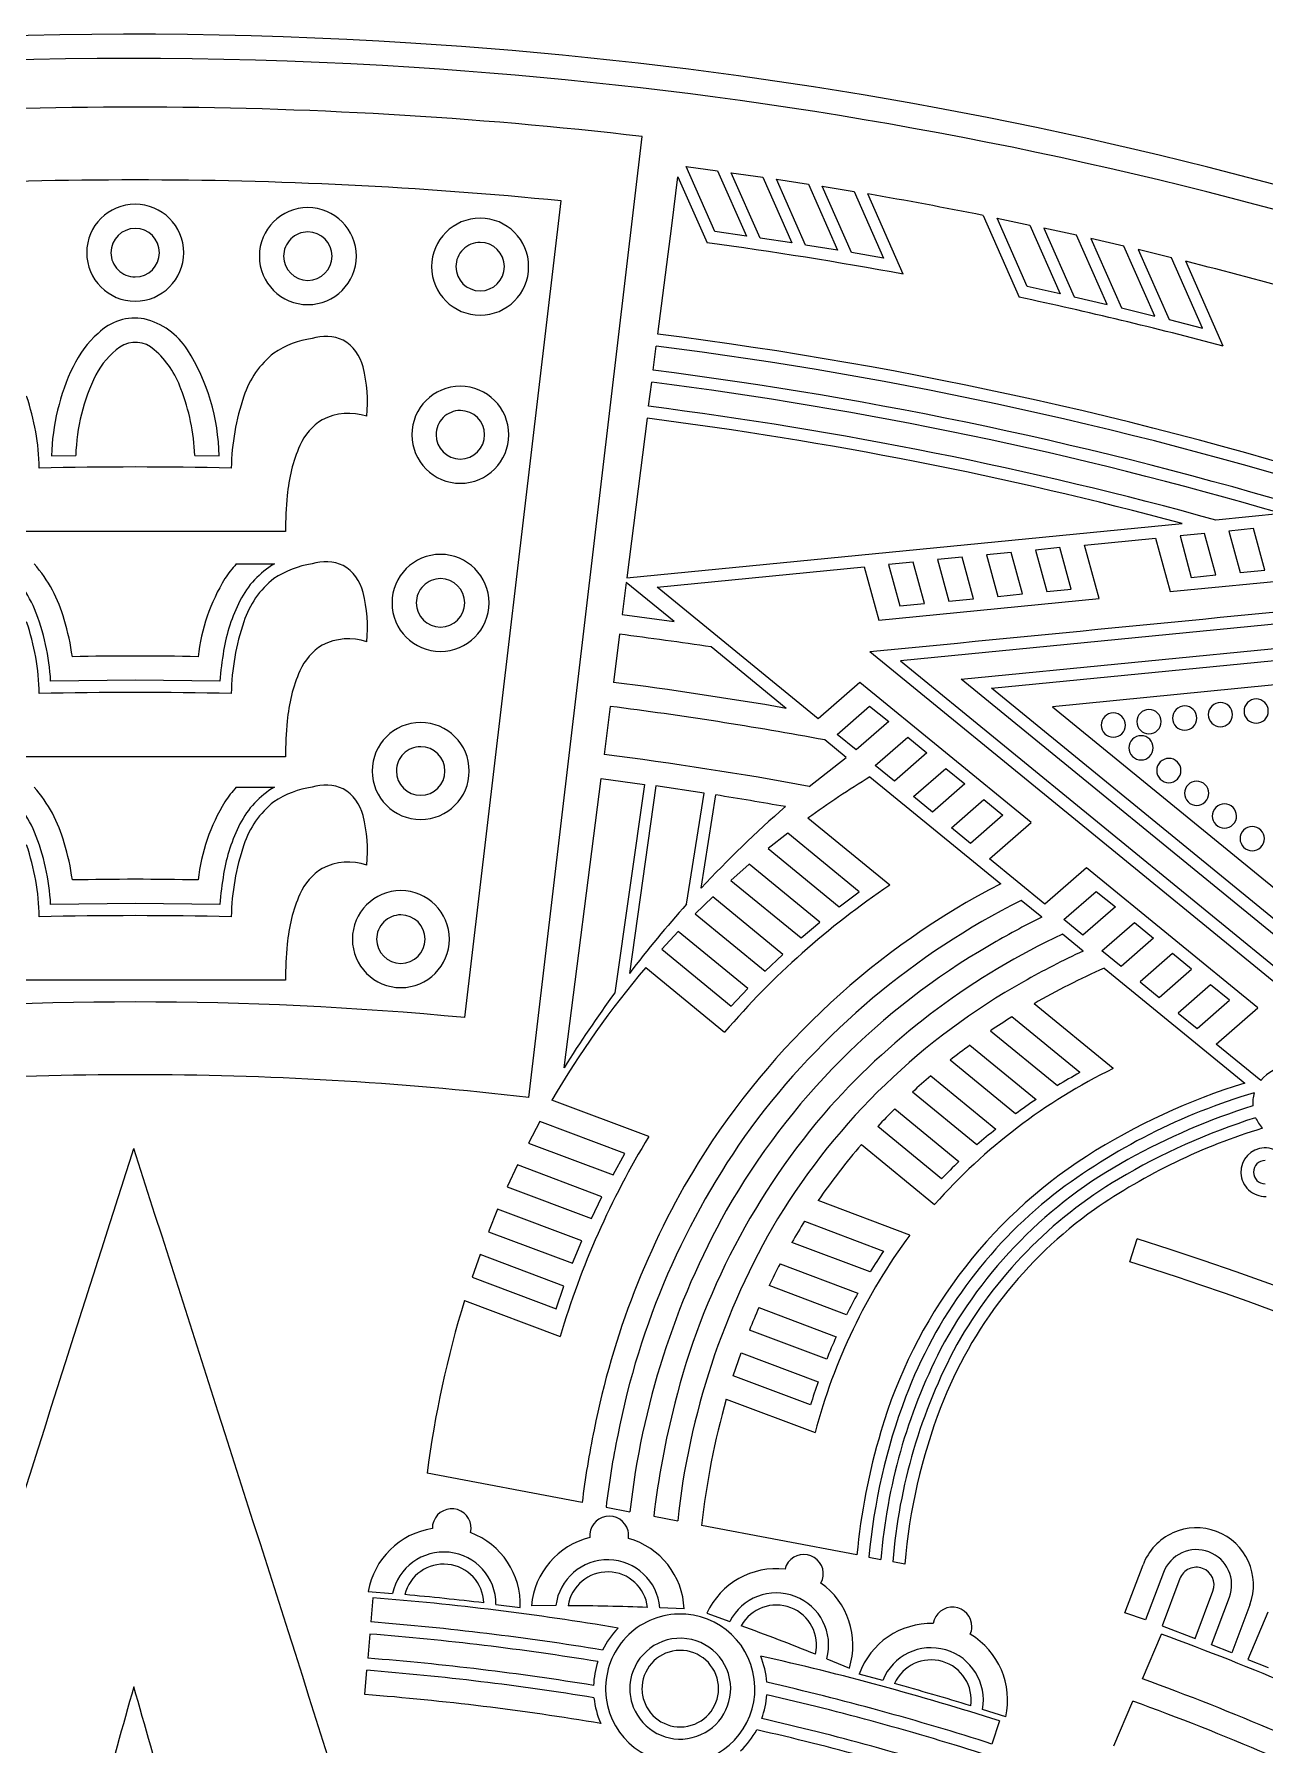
# Model space of a CAD drawing. Header units: metres. Extents: x 0.3 to 22.9, y 0.3 to 22.9.
# Drawn here: x 11.331 to 14.502, y 18.495 to 22.904 of the extents above; entities that cross this region are included whole.
import ezdxf

# ---------------------------------------------------------------- set-up
doc = ezdxf.new("R2010")
doc.units = ezdxf.units.M

msp = doc.modelspace()

# ---------------------------------------------------------------- linework, layer by layer
for p, q in [((12.60525, 20.16321), (12.897244, 22.640292)), ((12.97372, 22.409766), (12.989843, 22.535926)), ((12.989843, 22.535926), (13.064798, 22.366291)), ((13.08487, 22.395098), (13.010902, 22.562499)), ((13.010902, 22.562499), (13.09218, 22.551762)), ((13.09218, 22.551762), (13.166493, 22.38358)), ((13.201566, 22.378437), (13.127102, 22.546961)), ((13.127102, 22.546961), (13.208793, 22.53529)), ((13.208793, 22.53529), (13.28362, 22.365945)), ((13.318879, 22.36038), (13.243894, 22.530082)), ((13.243894, 22.530082), (13.326012, 22.517446)), ((13.326012, 22.517446), (13.401372, 22.346894)), ((13.436822, 22.340898), (13.361298, 22.51182)), ((13.361298, 22.51182), (13.44385, 22.498199)), ((13.44385, 22.498199), (13.519764, 22.326396)), ((13.570681, 22.285394), (13.479325, 22.492148)), ((12.440715, 20.369149), (12.688851, 22.474167)), ((12.938062, 22.130742), (12.97372, 22.409766)), ((13.776095, 22.436814), (13.869241, 22.226009)), ((13.889878, 22.253537), (13.812117, 22.429521)), ((13.812117, 22.429521), (13.896408, 22.411966)), ((13.896408, 22.411966), (13.974618, 22.234964)), ((14.017412, 22.385556), (13.932636, 22.404209)), ((13.932636, 22.404209), (14.011043, 22.226763)), ((13.166493, 22.38358), (13.08487, 22.395098)), ((13.28362, 22.365945), (13.201566, 22.378437)), ((13.401372, 22.346894), (13.318879, 22.36038)), ((14.096286, 22.207052), (14.017412, 22.385556)), ((14.139123, 22.357546), (14.05385, 22.377323)), ((14.05385, 22.377323), (14.132929, 22.198356)), ((14.218688, 22.177477), (14.139123, 22.357546)), ((13.519764, 22.326396), (13.436822, 22.340898)), ((14.26156, 22.327893), (14.175777, 22.348824)), ((14.175777, 22.348824), (14.255555, 22.168274)), ((14.341845, 22.146196), (14.26156, 22.327893)), ((14.395119, 22.099861), (14.298435, 22.31867)), ((13.974618, 22.234964), (13.889878, 22.253537)), ((14.011043, 22.226763), (14.096286, 22.207052)), ((14.132929, 22.198356), (14.218688, 22.177477)), ((14.255555, 22.168274), (14.341845, 22.146196)), ((12.926185, 22.037804), (12.934106, 22.099781)), ((12.914303, 21.944828), (12.922225, 22.006818)), ((12.910342, 21.913834), (12.857759, 21.502367)), ((11.375259, 21.817257), (11.437806, 21.817939)), ((11.744495, 21.817941), (11.807056, 21.817257)), ((14.546267, 21.668061), (14.376502, 21.651402)), ((11.97856, 21.622036), (11.203739, 21.622036)), ((12.857759, 21.502367), (14.289007, 21.642816)), ((14.346862, 21.617091), (14.283766, 21.6109)), ((14.283766, 21.6109), (14.312932, 21.503854)), ((14.376027, 21.510046), (14.346862, 21.617091)), ((14.473053, 21.629475), (14.409958, 21.623283)), ((14.409958, 21.623283), (14.439123, 21.516237)), ((14.502218, 21.522429), (14.473053, 21.629475)), ((13.848281, 21.568165), (13.785186, 21.561974)), ((13.785186, 21.561974), (13.814351, 21.454928)), ((13.877446, 21.46112), (13.848281, 21.568165)), ((13.974472, 21.580548), (13.911377, 21.574357)), ((13.911377, 21.574357), (13.940542, 21.467311)), ((14.003637, 21.473503), (13.974472, 21.580548)), ((14.037568, 21.58674), (14.220671, 21.604708)), ((14.075066, 21.44911), (14.037568, 21.58674)), ((14.220671, 21.604708), (14.258169, 21.467078)), ((11.851383, 21.538477), (11.949674, 21.538477)), ((12.936135, 21.478655), (13.469708, 21.531015)), ((13.469708, 21.531015), (13.507206, 21.393385)), ((13.595899, 21.543399), (13.532803, 21.537207)), ((13.532803, 21.537207), (13.561968, 21.430161)), ((13.625064, 21.436353), (13.595899, 21.543399)), ((13.72209, 21.555782), (13.658994, 21.54959)), ((13.658994, 21.54959), (13.688159, 21.442545)), ((13.751255, 21.448736), (13.72209, 21.555782)), ((14.258169, 21.467078), (14.826029, 21.522803)), ((14.439123, 21.516237), (14.502218, 21.522429)), ((12.856334, 21.490972), (12.845704, 21.407787)), ((12.980016, 21.389852), (12.856334, 21.490972)), ((13.351203, 21.139303), (12.936135, 21.478655)), ((13.940542, 21.467311), (14.003637, 21.473503)), ((14.312932, 21.503854), (14.376027, 21.510046)), ((13.507206, 21.393385), (14.075066, 21.44911)), ((13.561968, 21.430161), (13.625064, 21.436353)), ((13.688159, 21.442545), (13.751255, 21.448736)), ((13.814351, 21.454928), (13.877446, 21.46112)), ((12.845704, 21.407787), (12.980016, 21.389852)), ((14.907886, 21.420928), (13.563142, 21.288967)), ((12.839205, 21.357182), (12.823353, 21.233141)), ((13.719894, 21.241545), (14.907281, 21.358064)), ((13.26887, 21.166249), (13.075484, 21.324358)), ((13.484766, 21.312678), (14.544344, 20.446385)), ((13.79827, 21.217833), (14.924135, 21.328315)), ((13.563142, 21.288967), (14.626115, 20.419381)), ((14.853277, 21.258558), (13.955022, 21.170411)), ((11.591491, 21.2385), (11.373153, 21.236119)), ((11.809148, 21.236119), (11.591491, 21.2385)), ((13.458704, 21.233066), (13.351203, 21.139303)), ((13.900445, 20.871907), (13.458704, 21.233066)), ((14.596884, 20.524721), (13.719894, 21.241545)), ((14.609835, 20.554312), (13.79827, 21.217833)), ((12.81543, 21.171141), (12.799584, 21.04715)), ((13.400285, 21.099174), (13.483897, 21.172101)), ((13.483897, 21.172101), (13.53298, 21.131972)), ((13.955022, 21.170411), (14.66186, 20.592513)), ((13.53298, 21.131972), (13.449367, 21.059045)), ((13.423434, 21.03988), (13.368449, 21.084835)), ((13.449367, 21.059045), (13.400285, 21.099174)), ((13.498449, 21.018917), (13.582062, 21.091844)), ((13.582062, 21.091844), (13.631144, 21.051715)), ((11.97856, 21.040921), (11.203739, 21.040921)), ((13.328388, 20.965117), (13.423434, 21.03988)), ((13.631144, 21.051715), (13.547532, 20.978788)), ((13.484753, 20.989747), (13.821678, 20.714282)), ((13.547532, 20.978788), (13.498449, 21.018917)), ((13.596614, 20.938659), (13.680226, 21.011586)), ((13.680226, 21.011586), (13.729309, 20.971457)), ((11.851383, 20.963059), (11.949674, 20.963059)), ((12.696415, 20.239848), (12.791661, 20.98515)), ((12.791661, 20.98515), (12.903464, 20.970347)), ((12.903464, 20.970347), (12.827447, 20.433246)), ((12.933176, 20.966184), (12.864808, 20.483133)), ((13.057829, 20.947661), (12.933176, 20.966184)), ((13.012258, 20.661355), (13.057829, 20.947661)), ((13.729309, 20.971457), (13.645696, 20.89853)), ((13.049623, 20.702354), (13.087468, 20.943006)), ((13.645696, 20.89853), (13.596614, 20.938659)), ((13.694779, 20.858401), (13.778391, 20.931328)), ((13.778391, 20.931328), (13.827473, 20.8912)), ((13.535511, 20.710241), (13.324767, 20.88316)), ((13.743861, 20.818272), (13.694779, 20.858401)), ((13.827473, 20.8912), (13.743861, 20.818272)), ((13.792943, 20.778144), (13.900445, 20.871907)), ((13.273062, 20.844733), (13.222715, 20.805192)), ((13.457272, 20.693586), (13.273062, 20.844733)), ((13.222715, 20.805192), (13.405744, 20.655014)), ((13.935379, 20.66169), (13.792943, 20.778144)), ((13.1737, 20.764558), (13.125998, 20.722846)), ((13.355682, 20.615239), (13.1737, 20.764558)), ((14.042881, 20.755453), (13.935379, 20.66169)), ((14.484621, 20.394294), (14.042881, 20.755453)), ((13.079592, 20.680071), (13.034507, 20.636213)), ((13.259925, 20.532105), (13.079592, 20.680071)), ((13.125998, 20.722846), (13.307059, 20.574283)), ((13.405744, 20.655014), (13.457272, 20.693586)), ((13.984462, 20.621561), (14.068074, 20.694488)), ((14.068074, 20.694488), (14.117156, 20.65436)), ((11.591491, 20.663082), (11.373153, 20.660701)), ((11.809148, 20.660701), (11.591491, 20.663082)), ((13.034507, 20.636213), (13.214263, 20.488721)), ((13.927306, 20.627923), (13.874365, 20.671207)), ((14.117156, 20.65436), (14.033544, 20.581432)), ((13.307059, 20.574283), (13.355682, 20.615239)), ((14.033544, 20.581432), (13.984462, 20.621561)), ((14.082626, 20.541304), (14.166239, 20.614231)), ((14.166239, 20.614231), (14.215321, 20.574102)), ((12.990733, 20.591278), (12.948259, 20.545277)), ((13.170051, 20.444145), (12.990733, 20.591278)), ((14.034105, 20.540606), (13.980548, 20.584394)), ((14.215321, 20.574102), (14.131708, 20.501175)), ((12.948259, 20.545277), (13.127279, 20.398389)), ((13.214263, 20.488721), (13.259925, 20.532105)), ((14.131708, 20.501175), (14.082626, 20.541304)), ((14.264403, 20.533973), (14.180791, 20.461046)), ((14.313485, 20.493844), (14.264403, 20.533973)), ((11.97856, 20.465503), (11.203739, 20.465503)), ((12.907078, 20.498215), (13.110072, 20.331655)), ((14.088051, 20.4965), (14.450425, 20.20023)), ((14.180791, 20.461046), (14.229873, 20.420917)), ((14.229873, 20.420917), (14.313485, 20.493844)), ((13.127279, 20.398389), (13.170051, 20.444145)), ((14.362568, 20.453715), (14.278955, 20.380788)), ((14.41165, 20.413587), (14.362568, 20.453715)), ((14.111319, 20.237783), (13.907604, 20.404934)), ((14.278955, 20.380788), (14.328037, 20.340659)), ((14.328037, 20.340659), (14.41165, 20.413587)), ((14.37712, 20.300531), (14.484621, 20.394294)), ((13.795502, 20.335212), (13.968062, 20.193625)), ((14.025392, 20.227436), (13.850582, 20.37087)), ((13.742298, 20.298015), (13.912846, 20.158079)), ((14.491756, 20.206806), (14.37712, 20.300531)), ((13.859838, 20.120721), (13.690985, 20.259267)), ((13.641612, 20.218926), (13.809011, 20.081573)), ((12.914627, 20.062373), (12.665126, 20.156446)), ((13.760303, 20.040687), (13.594129, 20.177035)), ((13.548502, 20.133622), (13.713799, 19.997993)), ((12.634079, 20.101352), (12.604579, 20.045676)), ((12.852792, 20.018888), (12.634079, 20.101352)), ((13.669471, 19.953513), (13.504759, 20.088662)), ((12.604579, 20.045676), (12.822533, 19.963498)), ((12.822533, 19.963498), (12.852792, 20.018888)), ((13.462899, 20.042157), (13.651431, 19.887464)), ((12.576599, 19.989426), (12.55013, 19.932607)), ((12.793959, 19.907472), (12.576599, 19.989426)), ((12.55013, 19.932607), (12.767034, 19.850824)), ((12.767034, 19.850824), (12.793959, 19.907472)), ((13.587525, 19.80866), (13.351374, 19.8977)), ((12.525161, 19.875222), (12.501687, 19.817273)), ((12.741746, 19.793559), (12.525161, 19.875222)), ((13.316182, 19.844169), (13.519801, 19.767396)), ((12.501687, 19.817273), (12.718087, 19.73568)), ((14.154664, 19.739397), (14.173438, 19.799014)), ((12.479696, 19.758765), (12.459118, 19.699724)), ((12.696054, 19.677188), (12.479696, 19.758765)), ((12.718087, 19.73568), (12.741746, 19.793559)), ((13.485289, 19.713609), (13.283382, 19.789737)), ((13.252904, 19.734429), (13.453529, 19.658784)), ((12.459118, 19.699724), (12.675648, 19.618083)), ((12.675648, 19.618083), (12.696054, 19.677188)), ((13.424318, 19.602999), (13.224588, 19.678306)), ((12.439939, 19.640156), (12.686109, 19.547339)), ((13.1984, 19.62138), (13.397564, 19.546287)), ((13.373237, 19.48866), (13.174324, 19.563659)), ((13.132345, 19.445888), (13.152353, 19.505143)), ((13.152353, 19.505143), (13.351219, 19.430162)), ((13.331471, 19.370809), (13.132345, 19.445888)), ((13.114257, 19.385908), (13.343292, 19.299552)), ((12.742956, 19.118877), (12.343116, 19.195038)), ((12.804495, 19.107156), (12.866045, 19.095432)), ((12.927598, 19.083707), (12.989163, 19.071981)), ((13.45126, 18.983962), (13.050734, 19.060253)), ((13.482094, 18.978089), (13.512954, 18.972211)), ((13.574712, 18.960448), (13.543823, 18.966331)), ((14.14187, 18.834848), (14.188519, 18.958659)), ((14.241077, 18.938856), (14.1949, 18.816296)), ((14.283573, 18.922845), (14.237639, 18.800931)), ((12.1918, 18.88952), (12.254425, 18.884389)), ((12.203107, 18.87355), (12.198141, 18.811208)), ((14.322653, 18.768967), (14.368564, 18.890823)), ((14.364927, 18.752368), (14.41106, 18.874812)), ((12.52091, 18.856582), (12.583245, 18.848622)), ((12.675201, 18.853341), (12.61236, 18.853217)), ((13.00585, 18.844979), (12.943074, 18.847697)), ((13.064289, 18.833496), (13.123426, 18.812259)), ((14.1949, 18.816296), (14.14187, 18.834848)), ((14.463619, 18.855009), (14.416996, 18.731268)), ((14.509869, 18.83653), (14.458386, 18.714731)), ((14.237639, 18.800931), (14.322653, 18.768967)), ((12.195656, 18.780011), (12.190691, 18.717687)), ((14.186748, 18.664906), (14.235701, 18.780069)), ((14.416996, 18.731268), (14.364927, 18.752368)), ((13.373519, 18.716125), (13.43164, 18.692233)), ((14.458386, 18.714731), (14.51066, 18.694141)), ((12.183245, 18.624207), (12.188211, 18.686553)), ((13.517564, 18.660744), (13.456852, 18.676963)), ((14.113292, 18.492097), (14.162263, 18.607304)), ((13.834668, 18.566705), (13.774758, 18.585651)), ((13.818159, 18.5562), (13.799167, 18.496614))]:
    msp.add_line(p, q)
for centre, radius, start, end in [((11.582493, 11.587886), 11.316038, 86.359522, 112.939223), ((11.582679, 11.586548), 11.254861, 86.293823, 112.871229), ((11.599532, 11.617165), 11.285746, 44.322028, 86.436415), ((11.599752, 11.617585), 11.222795, 44.254864, 86.37056), ((11.59115, 11.394543), 11.321341, 83.375281, 96.624719), ((11.586418, 11.457587), 11.070664, 89.975514, 95.665851), ((11.595881, 11.457587), 11.070664, 84.334149, 90.024486), ((11.61337, 11.661098), 10.990606, 78.651312, 80.225134), ((11.59105, 22.340766), 0.125008, 90, 180), ((11.59105, 22.340766), 0.125008, 0, 90), ((12.03602, 22.331841), 0.125008, 90, 180), ((12.03602, 22.331841), 0.125008, 0, 90), ((11.591056, 22.34078), 0.062511, 90.023885, -179.976115), ((11.591056, 22.34078), 0.062511, 0.023885, 90.023885), ((12.480071, 22.304765), 0.125008, 90, 180), ((12.480071, 22.304765), 0.125008, 0, 90), ((12.036013, 22.331855), 0.062511, 89.976115, 179.976115), ((12.036013, 22.331855), 0.062511, -0.023885, 89.976115), ((12.480064, 22.304779), 0.062511, 89.976115, 179.976115), ((12.480064, 22.304779), 0.062511, -0.023885, 89.976115), ((11.610976, 11.652712), 10.81177, 79.557037, 82.272222), ((11.59105, 22.340766), 0.125008, -180, -90), ((11.591056, 22.34078), 0.062511, -179.976115, -89.976115), ((11.59105, 22.340766), 0.125008, -90, 0), ((11.591056, 22.34078), 0.062511, -89.976115, 0.023885), ((12.03602, 22.331841), 0.125008, 180, -90), ((12.036013, 22.331855), 0.062511, 179.976115, -90.023885), ((12.036013, 22.331855), 0.062511, -90.023885, -0.023885), ((12.03602, 22.331841), 0.125008, -90, 0), ((11.61337, 11.661098), 10.990606, 74.192649, 75.859208), ((12.480071, 22.304765), 0.125008, -180, -90), ((12.480064, 22.304779), 0.062511, 179.976115, -90.023885), ((12.480064, 22.304779), 0.062511, -90.023885, -0.023885), ((12.480071, 22.304765), 0.125008, -90, 0), ((11.610976, 11.652712), 10.81177, 75.077615, 77.943803), ((11.590919, 22.037653), 0.13466, 79.916221, 135.065298), ((11.570305, 21.991397), 0.184215, 32.524766, 76.119809), ((11.668729, 21.935106), 0.262764, 131.216739, 154.843606), ((11.6785, 21.925509), 0.213823, 126.502428, 152.082069), ((11.591597, 22.037876), 0.071869, 47.314068, 124.099475), ((11.478905, 21.907422), 0.24423, 19.721612, 48.629486), ((12.079597, 21.888256), 0.233632, 98.038435, 124.123757), ((12.081597, 22.015317), 0.109888, 65.373776, 108.391649), ((12.074472, 22.022967), 0.106344, 12.661417, 60.159208), ((11.610301, 11.651906), 10.531409, 72.428771, 82.778781), ((11.611384, 11.654796), 10.559618, 72.036174, 82.782457), ((11.944179, 21.800898), 0.569155, 154.401884, 178.352901), ((11.28791, 21.811245), 0.51918, 0.663562, 32.53177), ((12.091938, 21.899092), 0.232157, 128.148705, 162.062513), ((11.947048, 21.801325), 0.509513, 153.882074, 178.131333), ((11.824615, 21.955988), 0.364959, -5.823638, 14.323312), ((11.608896, 11.648252), 10.441491, 73.661163, 82.774205), ((11.609716, 11.650696), 10.470201, 73.24058, 82.776806), ((10.72795, 21.772628), 0.615963, 1.212206, 18.746961), ((11.215996, 21.797876), 0.52888, 2.174305, 21.282006), ((12.45435, 21.772628), 0.615963, 161.253039, 178.787794), ((12.428989, 21.871415), 0.125008, 90, 180), ((12.428989, 21.871415), 0.125008, 0, 90), ((12.140765, 21.778582), 0.148009, 71.515896, 117.242141), ((12.428982, 21.871429), 0.062511, 89.976115, 179.976115), ((12.428982, 21.871429), 0.062511, -0.023885, 89.976115), ((11.608074, 11.645716), 10.381616, 74.534004, 82.771807), ((12.150943, 21.784627), 0.147768, 121.828361, 156.311081), ((12.428989, 21.871415), 0.125008, 180, -90), ((12.428982, 21.871429), 0.062511, 179.976115, -90.023885), ((12.428982, 21.871429), 0.062511, -90.023885, -0.023885), ((12.428989, 21.871415), 0.125008, -90, 0), ((11.607372, 11.643491), 10.352665, 74.987574, 82.769665), ((12.374623, 21.684738), 0.392736, 156.077167, 175.649863), ((11.59115, 10.479251), 11.309114, 88.746615, 91.253385), ((12.861354, 21.625832), 0.882803, 174.233715, -179.753631), ((12.377906, 21.438064), 0.125008, 90, -180), ((12.377906, 21.438064), 0.125008, 0, 90), ((11.109057, 21.332854), 0.23987, 21.92505, 59.006586), ((11.054279, 21.296563), 0.367413, 15.52648, 41.179847), ((12.08427, 21.329336), 0.313012, 138.074961, 146.849214), ((12.065919, 21.341045), 0.229111, 120.488819, 153.399673), ((12.079597, 21.30714), 0.233632, 98.038435, 124.123757), ((12.081597, 21.434202), 0.109888, 65.373776, 108.391649), ((12.074472, 21.441851), 0.106344, 12.661417, 60.159208), ((12.244173, 21.243352), 0.494149, 148.641304, 173.506145), ((12.091938, 21.317977), 0.232157, 128.148705, 162.062513), ((12.377899, 21.438078), 0.062511, 89.976115, 179.976115), ((12.377899, 21.438078), 0.062511, -0.023885, 89.976115), ((12.254361, 21.243972), 0.44108, 153.085189, 170.738999), ((11.824615, 21.374872), 0.364959, -5.823638, 14.323312), ((12.377906, 21.438064), 0.125008, 180, -90), ((12.377899, 21.438078), 0.062511, 179.976115, -90.023885), ((12.377899, 21.438078), 0.062511, -90.023885, -0.023885), ((12.377906, 21.438064), 0.125008, -90, 0), ((-59.752637, 775.066676), 757.303643, -84.45036, -84.340562), ((10.72795, 21.191513), 0.615963, 1.212206, 18.746961), ((10.806427, 21.207439), 0.567451, 2.897069, 22.262692), ((10.801505, 21.212759), 0.633531, 7.845477, 16.709737), ((12.45435, 21.191513), 0.615963, 161.253039, 178.787794), ((12.140765, 21.197467), 0.148009, 71.515896, 117.242141), ((11.608046, 11.627899), 9.80687, 81.394298, 82.788031), ((11.591194, 13.850009), 7.450992, 88.754174, 91.246507), ((12.583248, 21.179128), 0.776195, 169.921862, 175.789383), ((12.150943, 21.203511), 0.147768, 121.828361, 156.311081), ((12.374623, 21.103623), 0.392736, 156.077167, 175.649863), ((11.597442, 11.551144), 9.759299, 80.138616, 82.783747), ((11.59115, 9.898135), 11.309114, 88.746615, 91.253385), ((11.603712, 11.591985), 9.65549, 79.468834, 82.790647), ((14.295902, 21.141058), 0.031252, 89.999985, 179.999985), ((14.295902, 21.141058), 0.031252, -0.000015, 89.999985), ((14.387967, 21.150092), 0.031252, 89.999985, 179.999985), ((14.387967, 21.150092), 0.031252, -0.000015, 89.999985), ((14.480031, 21.159126), 0.031252, 89.999985, 179.999985), ((14.480031, 21.159126), 0.031252, -0.000015, 89.999985), ((12.861354, 21.044717), 0.882803, 174.233715, -179.753631), ((12.326823, 21.004713), 0.125008, 90, 180), ((12.326823, 21.004713), 0.125008, 0, 90), ((14.11182, 21.122984), 0.031252, 89.999985, 179.999985), ((14.11182, 21.122984), 0.031252, 179.999985, -90.000015), ((14.11182, 21.122984), 0.031252, -0.000015, 89.999985), ((14.11182, 21.122984), 0.031252, -90.000015, -0.000015), ((14.203838, 21.132023), 0.031252, 89.999985, 179.999985), ((14.203838, 21.132023), 0.031252, 179.999985, -90.000015), ((14.203838, 21.132023), 0.031252, -0.000015, 89.999985), ((14.203838, 21.132023), 0.031252, -90.000015, -0.000015), ((14.295902, 21.141058), 0.031252, 179.999985, -90.000015), ((14.295902, 21.141058), 0.031252, -90.000015, -0.000015), ((14.387967, 21.150092), 0.031252, 179.999985, -90.000015), ((14.387967, 21.150092), 0.031252, -90.000015, -0.000015), ((14.480031, 21.159126), 0.031252, 179.999985, -90.000015), ((14.480031, 21.159126), 0.031252, -90.000015, -0.000015), ((14.183398, 21.064456), 0.031252, 146.336553, -123.663447), ((14.183398, 21.064456), 0.031252, 56.336553, 146.336553), ((14.183398, 21.064456), 0.031252, -33.663447, 56.336553), ((12.326816, 21.004727), 0.062511, 89.976115, 179.976115), ((12.326816, 21.004727), 0.062511, -0.023885, 89.976115), ((11.612198, 11.647616), 9.474235, 79.563667, 82.800308), ((14.183398, 21.064456), 0.031252, -123.663447, -33.663447), ((14.255015, 21.005904), 0.031252, 56.336553, 146.336553), ((12.326823, 21.004713), 0.125008, 180, -90), ((12.326816, 21.004727), 0.062511, 179.976115, -90.023885), ((12.326816, 21.004727), 0.062511, -90.023885, -0.023885), ((12.326823, 21.004713), 0.125008, -90, 0), ((14.816384, 18.817609), 2.547827, 121.510404, 125.834553), ((14.255015, 21.005904), 0.031252, 146.336553, -123.663447), ((14.255015, 21.005904), 0.031252, -123.663447, -33.663447), ((14.255015, 21.005904), 0.031252, -33.663447, 56.336553), ((11.109057, 20.757436), 0.23987, 21.92505, 59.006586), ((11.054279, 20.721145), 0.367413, 15.52648, 41.179847), ((12.08427, 20.753918), 0.313012, 138.074961, 146.849214), ((12.065919, 20.765627), 0.229111, 120.488819, 153.399673), ((12.079597, 20.731722), 0.233632, 98.038435, 124.123757), ((12.081597, 20.858783), 0.109888, 65.373776, 108.391649), ((12.074472, 20.866433), 0.106344, 12.661417, 60.159208), ((14.326633, 20.947352), 0.031252, 146.336553, -123.663447), ((14.326633, 20.947352), 0.031252, 56.336553, 146.336553), ((14.326633, 20.947352), 0.031252, -33.663447, 56.336553), ((12.244173, 20.667934), 0.494149, 148.641304, 173.506145), ((12.091938, 20.742559), 0.232157, 128.148705, 162.062513), ((15.153491, 18.750186), 2.870056, 131.104752, 137.141919), ((11.61232, 11.648389), 9.410949, 79.875752, 80.981805), ((14.326633, 20.947352), 0.031252, -123.663447, -33.663447), ((14.398251, 20.8888), 0.031252, 146.336553, -123.663447), ((14.398251, 20.8888), 0.031252, 56.336553, 146.336553), ((14.398251, 20.8888), 0.031252, -33.663447, 56.336553), ((12.254361, 20.668554), 0.44108, 153.085189, 170.738999), ((11.824615, 20.799454), 0.364959, -5.823638, 14.323312), ((14.398251, 20.8888), 0.031252, -123.663447, -33.663447), ((14.469869, 20.830249), 0.031252, 56.336553, 146.336553), ((14.469869, 20.830249), 0.031252, -33.663447, 56.336553), ((10.72795, 20.616095), 0.615963, 1.212206, 18.746961), ((10.806427, 20.632021), 0.567451, 2.897069, 22.262692), ((10.801505, 20.637341), 0.633531, 7.845477, 16.709737), ((12.45435, 20.616095), 0.615963, 161.253039, 178.787794), ((14.469869, 20.830249), 0.031252, 146.336553, -123.663447), ((14.469869, 20.830249), 0.031252, -123.663447, -33.663447), ((12.140765, 20.622049), 0.148009, 71.515896, 117.242141), ((11.591194, 13.27459), 7.450992, 88.754174, 91.246507), ((12.583248, 20.60371), 0.776195, 169.921862, 175.789383), ((12.150943, 20.628093), 0.147768, 121.828361, 156.311081), ((12.374623, 20.528205), 0.392736, 156.077167, 175.649863), ((12.275741, 20.571362), 0.125008, 90, 180), ((12.275741, 20.571362), 0.125008, 0, 90), ((14.739366, 18.937228), 2.000018, 117.31225, 148.092305), ((14.723577, 18.946806), 2.126313, 123.969038, 139.360953), ((15.260964, 18.650822), 3.016442, 138.200593, 142.595298), ((14.75929, 18.912486), 1.968805, 116.709901, 143.461066), ((11.59115, 9.322717), 11.309114, 88.746615, 91.253385), ((12.275734, 20.571377), 0.062511, 89.976115, 179.976115), ((12.275734, 20.571377), 0.062511, -0.023885, 89.976115), ((14.888807, 18.69203), 2.16152, 116.412228, 120.456936), ((12.861354, 20.469299), 0.882803, 174.233715, -179.753631), ((12.275741, 20.571362), 0.125008, 180, -90), ((12.275734, 20.571377), 0.062511, 179.976115, -90.023885), ((12.275734, 20.571377), 0.062511, -90.023885, -0.023885), ((12.275741, 20.571362), 0.125008, -90, 0), ((14.721003, 18.954897), 1.849902, 120.103739, 150.288434), ((14.783611, 18.878859), 1.885142, 115.213745, 138.049222), ((14.922227, 18.628908), 2.107926, 114.918293, 119.615531), ((14.690828, 18.978902), 2.343091, 139.577223, 149.830493), ((14.730509, 18.945287), 1.738166, 119.275186, 148.610269), ((14.914099, 18.645045), 2.027373, 114.044586, 119.765597), ((15.363366, 18.574011), 3.144462, 143.752615, 148.010195), ((11.59115, 11.425497), 8.983912, 84.573705, 95.426295), ((14.818692, 18.815063), 1.832422, 121.892195, 123.943929), ((14.715945, 18.955278), 1.658593, 125.946659, 128.168031), ((14.564763, 20.147975), 0.093761, 90.23016, 141.137422), ((11.586291, 11.495082), 8.726684, 89.968103, 96.641126), ((11.596008, 11.495082), 8.726684, 83.358874, 90.031897), ((14.728292, 18.939341), 1.678753, 130.339372, 132.50063), ((14.77126, 18.89441), 1.496721, 116.162868, 138.433685), ((14.858877, 18.748675), 1.697478, 119.407228, 121.653934), ((14.94257, 18.601556), 1.672712, 107.110759, 122.55506), ((14.762612, 18.896054), 1.52145, 123.953786, 126.39611), ((14.927185, 18.644396), 1.596187, 106.455036, 127.347612), ((14.564847, 20.147964), 0.093844, 163.124292, -175.910582), ((14.76337, 18.929351), 1.836492, 138.798644, 165.959358), ((14.651771, 19.01646), 1.570113, 134.641527, 136.930728), ((14.977747, 18.520939), 1.666426, 107.427694, 120.780243), ((14.989019, 18.490544), 1.730027, 107.414859, 119.037383), ((14.564764, 20.147953), 0.093761, -156.701654, -136.792006), ((14.804495, 18.915633), 2.210568, 148.751331, 163.395331), ((14.813887, 18.905939), 2.016753, 144.235124, 168.936144), ((14.733919, 18.93024), 1.476828, 128.776167, 131.243569), ((14.946547, 18.59934), 1.551165, 106.868941, 124.719774), ((-1547.612297, 516.988234), 1636.481083, -17.754303, -17.678401), ((-586.507674, -171.833524), 628.116434, 17.612425, 17.785909), ((14.691583, 18.978292), 1.625261, 139.112138, 145.549189), ((14.503175, 19.970723), 0.062504, 92.117585, -177.882415), ((14.503175, 19.970723), 0.062504, 2.117585, 92.117585), ((14.838572, 18.898174), 2.104965, 148.61716, 168.804972), ((14.72649, 18.9487), 1.263846, 122.766924, 163.752043), ((14.725659, 18.951612), 1.199103, 118.72857, 152.013951), ((14.696224, 18.974587), 1.418632, 133.82955, 136.365994), ((14.503175, 19.970723), 0.030002, 90, 180), ((14.719146, 18.956298), 1.160056, 120.810864, 150.579228), ((14.503175, 19.970723), 0.062504, -177.882415, -87.882415), ((14.503175, 19.970723), 0.030002, 180, -90), ((14.710032, 18.962525), 1.21172, 128.310493, 159.306369), ((14.91864, 18.866913), 2.065277, 150.885978, 173.647322), ((14.91141, 18.868035), 1.933035, 149.448445, 173.943707), ((14.691583, 18.978292), 1.625261, 147.807744, 150.048264), ((14.710155, 18.962789), 1.117861, 125.370984, 158.875479), ((14.783637, 18.921718), 1.489078, 143.442284, 165.30124), ((11.57775, 11.579237), 8.619881, 34.655281, 72.474625), ((14.696224, 18.974587), 1.418632, 146.023384, 148.604682), ((14.790704, 18.923346), 1.738586, 152.19146, 154.263206), ((11.586336, 11.595594), 8.539194, 45.018849, 72.496182), ((15.040234, 18.841444), 2.720198, 162.925017, 172.531084), ((14.777894, 18.92977), 1.511756, 151.16884, 153.555614), ((14.790704, 18.923346), 1.738586, 156.328312, 158.389506), ((14.797283, 18.921449), 1.532852, 155.943894, 158.282139), ((14.953161, 18.856404), 1.444855, 152.913464, 175.40275), ((14.952874, 18.855527), 1.413401, 151.675296, 175.503665), ((14.871639, 18.891306), 1.613084, 160.485028, 162.706997), ((15.102931, 18.829839), 2.190096, 165.588983, 173.343515), ((15.080722, 18.833301), 2.042635, 164.303811, 173.620845), ((15.029657, 18.841165), 1.553609, 159.284846, 174.94379), ((15.033473, 18.83993), 1.463731, 158.950621, 175.277165), ((15.112383, 18.828345), 2.387172, 168.436789, 173.009445), ((15.112383, 18.828345), 2.324668, 168.471061, 173.111604), ((15.056922, 18.837145), 1.61236, 163.231574, 174.775583), ((12.40691, 19.052941), 0.050011, 72.712877, 158.74353), ((12.40691, 19.052941), 0.050011, -13.317776, 72.712877), ((12.386244, 18.856842), 0.197171, 98.551007, 170.459909), ((12.405834, 19.05317), 0.048926, 158.536304, -178.420557), ((12.8128, 19.03395), 0.050011, 100.123072, -173.846275), ((12.8128, 19.03395), 0.050011, 14.092419, 100.123072), ((14.326069, 18.906834), 0.146989, 69.354994, 159.354994), ((12.386229, 18.85683), 0.197187, -2.385646, 69.410018), ((12.808862, 18.836791), 0.197187, 103.425931, 175.221595), ((12.813895, 19.034043), 0.048926, -8.743494, 14.299645), ((12.808848, 18.836805), 0.197171, 2.37604, 74.284942), ((14.326069, 18.906834), 0.146989, -20.645006, 69.354994), ((12.386244, 18.856839), 0.134667, 84.042967, 168.195415), ((12.38622, 18.856862), 0.1034, 84.042406, 166.137435), ((12.386244, 18.856839), 0.134667, -0.10948, 84.042967), ((12.808848, 18.836802), 0.134667, 88.792982, 172.945429), ((12.808848, 18.836802), 0.134667, 4.640534, 88.792982), ((13.31351, 18.935871), 0.048926, 143.466923, 166.510062), ((13.314489, 18.935371), 0.050011, 57.643496, 143.674148), ((13.314489, 18.935371), 0.050011, -28.387157, 57.643496), ((14.326069, 18.906834), 0.090824, 69.354994, 159.354994), ((14.326069, 18.906834), 0.090824, -20.645006, 69.354994), ((12.38622, 18.856862), 0.1034, 1.947376, 84.042406), ((12.808875, 18.836822), 0.1034, 88.793543, 170.888573), ((12.808875, 18.836822), 0.1034, 6.698514, 88.793543), ((13.243551, 18.751387), 0.197171, 83.481626, 155.390528), ((14.326069, 18.906834), 0.045412, 69.354994, 159.354994), ((14.326069, 18.906834), 0.045412, -20.645006, 69.354994), ((11.64224, 11.727617), 7.16791, 80.415957, 85.512198), ((11.64224, 11.727617), 7.182911, 83.225431, 84.859381), ((13.24355, 18.751386), 0.134667, 68.973586, 153.126034), ((13.24355, 18.751386), 0.134667, -15.178862, 68.973586), ((13.243533, 18.75138), 0.197187, -17.455027, 54.340637), ((12.657952, 11.670451), 7.182911, 87.976568, 89.610518), ((12.99578, 18.639287), 0.192413, 91.5, -178.5), ((12.99578, 18.639287), 0.192413, 1.5, 91.5), ((13.243533, 18.751414), 0.1034, 68.973025, 151.068054), ((13.243533, 18.751414), 0.1034, -13.122005, 68.973025), ((13.697387, 18.799368), 0.050011, 85.053691, 171.084343), ((13.697387, 18.799368), 0.050011, -0.976962, 85.053691), ((11.643332, 11.731335), 7.101579, 80.664168, 85.519219), ((13.005697, 18.631825), 0.236002, 136.096607, 153.032407), ((10.671616, 12.060757), 7.182911, 68.156049, 69.79), ((13.642325, 18.610013), 0.197187, 88.35655, 160.152213), ((13.698469, 18.799173), 0.048926, -23.812875, -0.769737), ((11.643134, 11.724817), 7.076797, 80.728483, 85.522067), ((12.995793, 18.639334), 0.129917, 93.764074, -178.479594), ((12.995793, 18.639334), 0.129917, 6.007742, 93.764074), ((13.642315, 18.610027), 0.134667, 73.7236, 157.876048), ((13.642316, 18.610029), 0.197171, -12.693341, 59.215561), ((11.621128, 11.664412), 7.580802, 64.15348, 69.824681), ((11.643887, 11.730032), 7.009017, 80.735636, 85.525555), ((12.995791, 18.639313), 0.223677, 161.803722, 177.870753), ((12.995788, 18.639339), 0.098658, 96.006014, -178.483646), ((12.995788, 18.639339), 0.098658, 10.495674, 96.006014), ((12.983777, 18.636133), 0.236002, 4.734161, 21.669961), ((11.63344, 11.729346), 7.16791, 72.25437, 77.35061), ((13.642346, 18.61004), 0.1034, 73.724162, 155.819191), ((13.642346, 18.61004), 0.1034, -8.370868, 73.724162), ((13.642315, 18.610027), 0.134667, -10.428847, 73.7236), ((11.64109, 11.712334), 6.995647, 80.68554, 85.514384), ((12.995794, 18.639272), 0.098664, -73.234575, 10.534509), ((12.99579, 18.639279), 0.129926, -76.310786, 6.031803), ((11.633836, 11.733201), 7.101579, 72.247348, 77.1024), ((11.63344, 11.729346), 7.182911, 72.907187, 74.541137), ((11.622738, 11.669464), 7.450527, 64.100366, 69.870812), ((39.178023, 10.760242), 28.694745, 164.052347, 165.322767), ((-16.002725, 10.760242), 28.694745, 14.677233, 15.947653), ((11.64062, 11.701843), 6.943599, 80.46428, 85.51791), ((12.995792, 18.639253), 0.223676, -173.966405, -156.342584), ((12.99578, 18.639287), 0.192413, -178.5, -88.5), ((12.99576, 18.639236), 0.129882, -178.52238, -158.666029), ((12.995794, 18.639266), 0.098661, -178.525934, -157.006606), ((12.99578, 18.639287), 0.192413, -88.5, 1.5), ((12.995781, 18.639315), 0.223677, -20.104185, -4.037154), ((11.631553, 11.727092), 7.076797, 72.244501, 77.038085), ((11.621798, 11.667478), 7.390206, 64.076231, 69.893818), ((12.99579, 18.639279), 0.129926, -158.653376, -76.310786), ((12.995794, 18.639272), 0.098664, -157.003659, -73.234575), ((12.995756, 18.63926), 0.223676, -45.890848, -28.267027), ((11.628722, 11.714764), 6.995647, 72.252183, 77.081027), ((11.63283, 11.732205), 7.009017, 72.241013, 77.030932)]:
    msp.add_arc(centre, radius, start, end)

doc.saveas('drawing.dxf')
